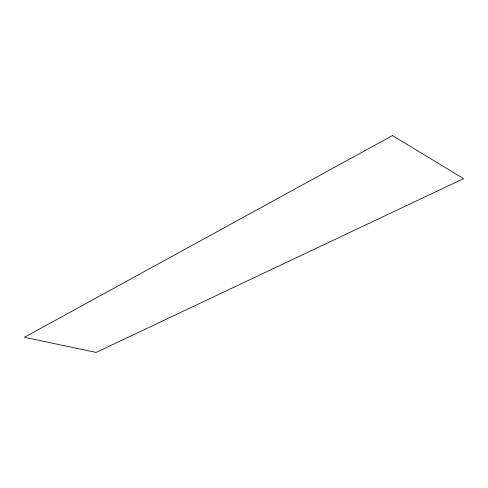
<?xml version="1.0" encoding="UTF-8"?>
<svg xmlns="http://www.w3.org/2000/svg" width="488" height="488" viewBox="0 0 488 488"><rect width="100%" height="100%" fill="white"/><g stroke="black" fill="none" stroke-linecap="round" stroke-linejoin="round"><path stroke-width="0.73" d="M392.444 135.585L24.4 337.275L96.093 352.415L463.6 178.626L392.444 135.585"/></g></svg>
